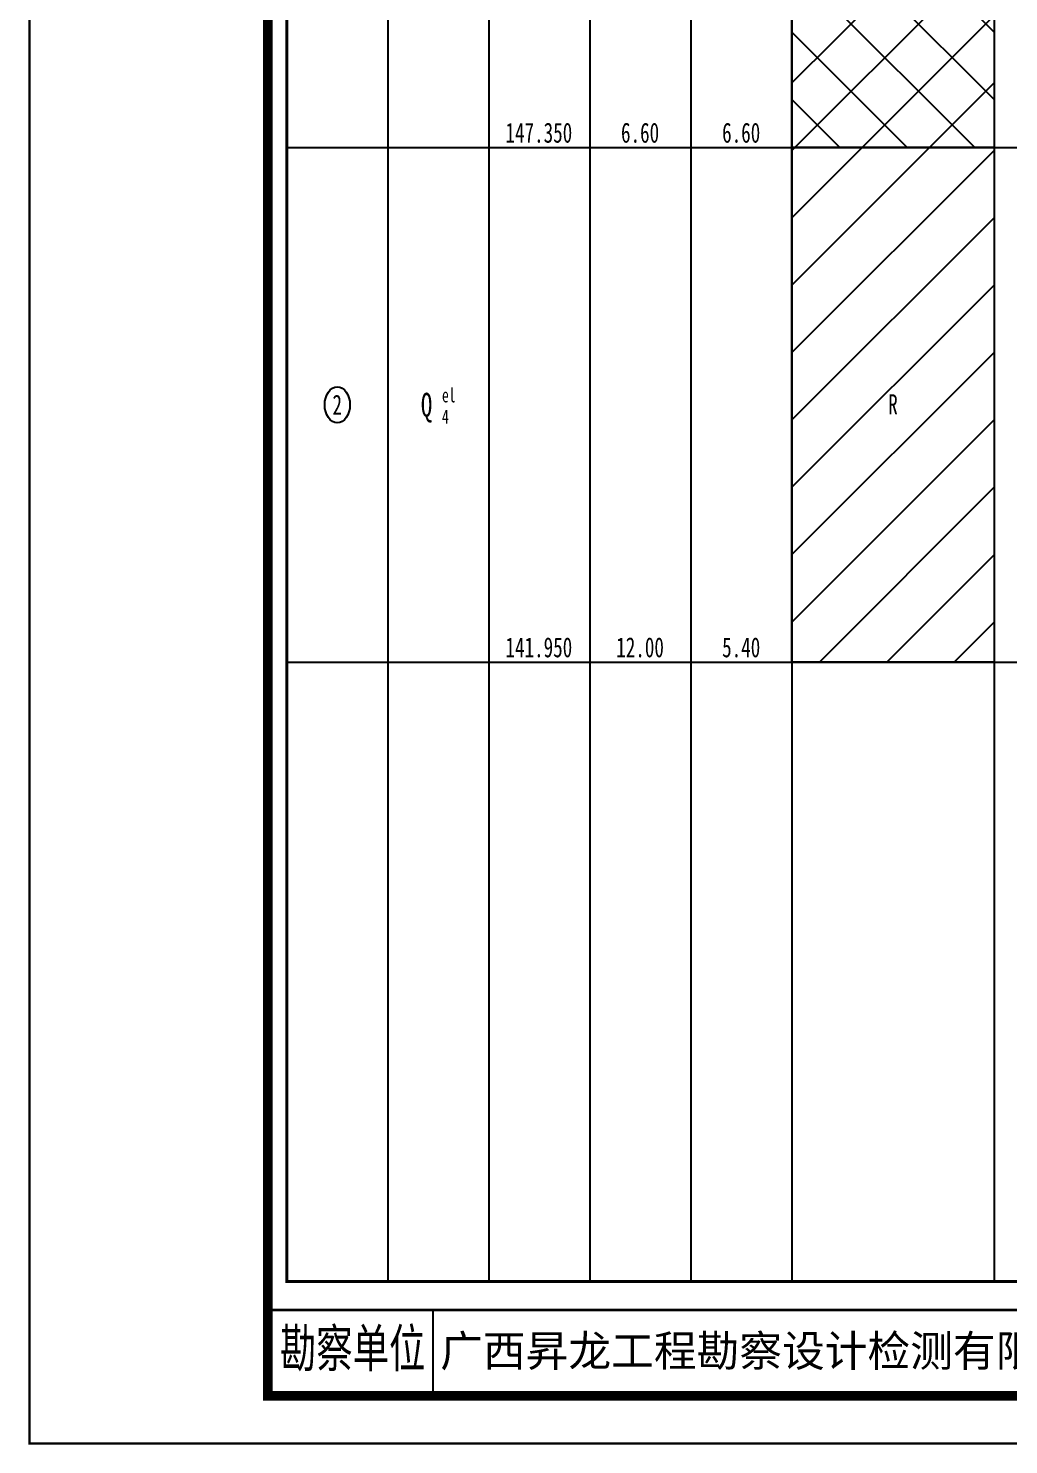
# Model space of a CAD drawing. Extents: x -27 to 2779, y -202 to 95.
# Drawn here: x 680.9 to 783.7, y -202.1 to -53.5 of the extents above; entities that cross this region are included whole.
import ezdxf

# ---------------------------------------------------------------- set-up
doc = ezdxf.new("R2010")
doc.units = 0
doc.header["$MEASUREMENT"] = 0
doc.layers.add('ZZT_TC', color=7, linetype='Continuous')
doc.styles.add('BODYCONTENT', font='simfang.ttf', dxfattribs={"width": 0.7, "height": 2.5})
doc.styles.add('HT', font='simhei.ttf')
doc.styles.add('LZ_FONT', font='simfang.ttf', dxfattribs={"width": 0.7, "height": 8})

# ---------------------------------------------------------------- blocks, each defined once
blk = doc.blocks.new('block4', base_point=(27, 229))
for p, q in [((25, 5), (25, 14)), ((25, 5), (25, 14)), ((25, 5), (25, 14)), ((42.36, 5), (42.36, 14)), ((42.36, 5), (42.36, 14))]:
    blk.add_line(p, q)
for points, const_width in [([(0, 0), (210, 0), (210, 297), (0, 297)], 0.25), ([(25, 5), (205, 5), (205, 292), (25, 292)], 1), ([(27, 265), (203, 265), (203, 17), (27, 17)], 0.3)]:
    blk.add_lwpolyline(points, close=True, dxfattribs=dict(const_width=const_width))
at = {"const_width": 0.3}
blk.add_lwpolyline([(25, 14), (205, 14)], dxfattribs=at)
at = {"style": 'LZ_FONT', "width": 0.7}
blk.add_text('勘察单位', height=4, dxfattribs=at).set_placement((26.27, 8))
at = {"style": 'HT'}
blk.add_text('广西昇龙工程勘察设计检测有限公司', height=3.2865, dxfattribs=at).set_placement((43.1, 8.08))

msp = doc.modelspace()

# ---------------------------------------------------------------- hatches: boundary and pattern name
at = {"layer": 'ZZT_TC'}
h = msp.add_hatch(dxfattribs=at)
h.set_pattern_fill('GKSTT', color=256, style=0)
h.set_pattern_definition([(45, (0, 0), (-3.535534, 3.535534), []), (135, (0, 0), (-3.535534, -3.535534), [])])
h.paths.add_polyline_path([(761.01, 0), (782.22, 0), (782.22, -66), (761.01, -66)], flags=0)
h = msp.add_hatch(dxfattribs=at)
h.set_pattern_fill('GKHNT', color=256, style=0)
h.set_pattern_definition([(45, (0, 0), (-3.535534, 3.535534), [])])
h.paths.add_polyline_path([(761.01, -66), (782.22, -66), (782.22, -120), (761.01, -120)], flags=0)

# ---------------------------------------------------------------- linework, layer by layer
for p, q in [((708, 27), (708, -185)), ((718.6, 27), (718.6, -185)), ((729.2, 27), (729.2, -185)), ((739.81, 27), (739.81, -185)), ((750.41, 27), (750.41, -185)), ((761.01, 27), (761.01, -185)), ((782.22, 27), (782.22, -185)), ((708, -66), (718.6, -66)), ((718.6, -66), (729.2, -66)), ((729.2, -66), (739.81, -66)), ((739.81, -66), (750.41, -66)), ((750.41, -66), (761.01, -66)), ((782.22, -66), (841.59, -66)), ((708, -120), (718.6, -120)), ((718.6, -120), (729.2, -120)), ((729.2, -120), (739.81, -120)), ((739.81, -120), (750.41, -120)), ((750.41, -120), (761.01, -120)), ((761.01, -120), (782.22, -120)), ((782.22, -120), (841.59, -120))]:
    msp.add_line(p, q, dxfattribs=at)
at = {"layer": 'ZZT_TC', "color": 7, "const_width": 0.3, "flags": 128}
msp.add_lwpolyline([(708, 27), (884, 27), (884, -185), (708, -185)], close=True, dxfattribs=at)
at = {"layer": 'ZZT_TC'}
for points in [[(761.01, 0), (782.22, 0), (782.22, -66), (761.01, -66)], [(761.01, -66), (782.22, -66), (782.22, -120), (761.01, -120)]]:
    msp.add_lwpolyline(points, close=True, dxfattribs=at)
at = {"layer": 'ZZT_TC', "color": 7}
msp.add_ellipse((713.3, -93), major_axis=(0, 1.89), ratio=0.7, dxfattribs=at)

# ---------------------------------------------------------------- block references
at = {"layer": 'ZZT_TC'}
msp.add_blockref('block4', (708, 27), dxfattribs=at)

# ---------------------------------------------------------------- texts
at = {"layer": 'ZZT_TC', "color": 7, "style": 'BODYCONTENT', "width": 0.7}
for s, height, p in [('147.350', 2.1, (730.95, -65.5)), ('6.60', 2.1, (743.07, -65.5)), ('6.60', 2.1, (753.68, -65.5)), ('2', 2.1, (712.79, -94.05)), ('Q', 2.5, (722.07, -94.25)), ('el', 1.5, (724.28, -92.75)), ('R', 2.1, (771.11, -94)), ('4', 1.5, (724.28, -95)), ('141.950', 2.1, (730.95, -119.5)), ('12.00', 2.1, (742.57, -119.5)), ('5.40', 2.1, (753.68, -119.5))]:
    msp.add_text(s, height=height, dxfattribs=at).set_placement(p)

doc.saveas('drawing.dxf')
